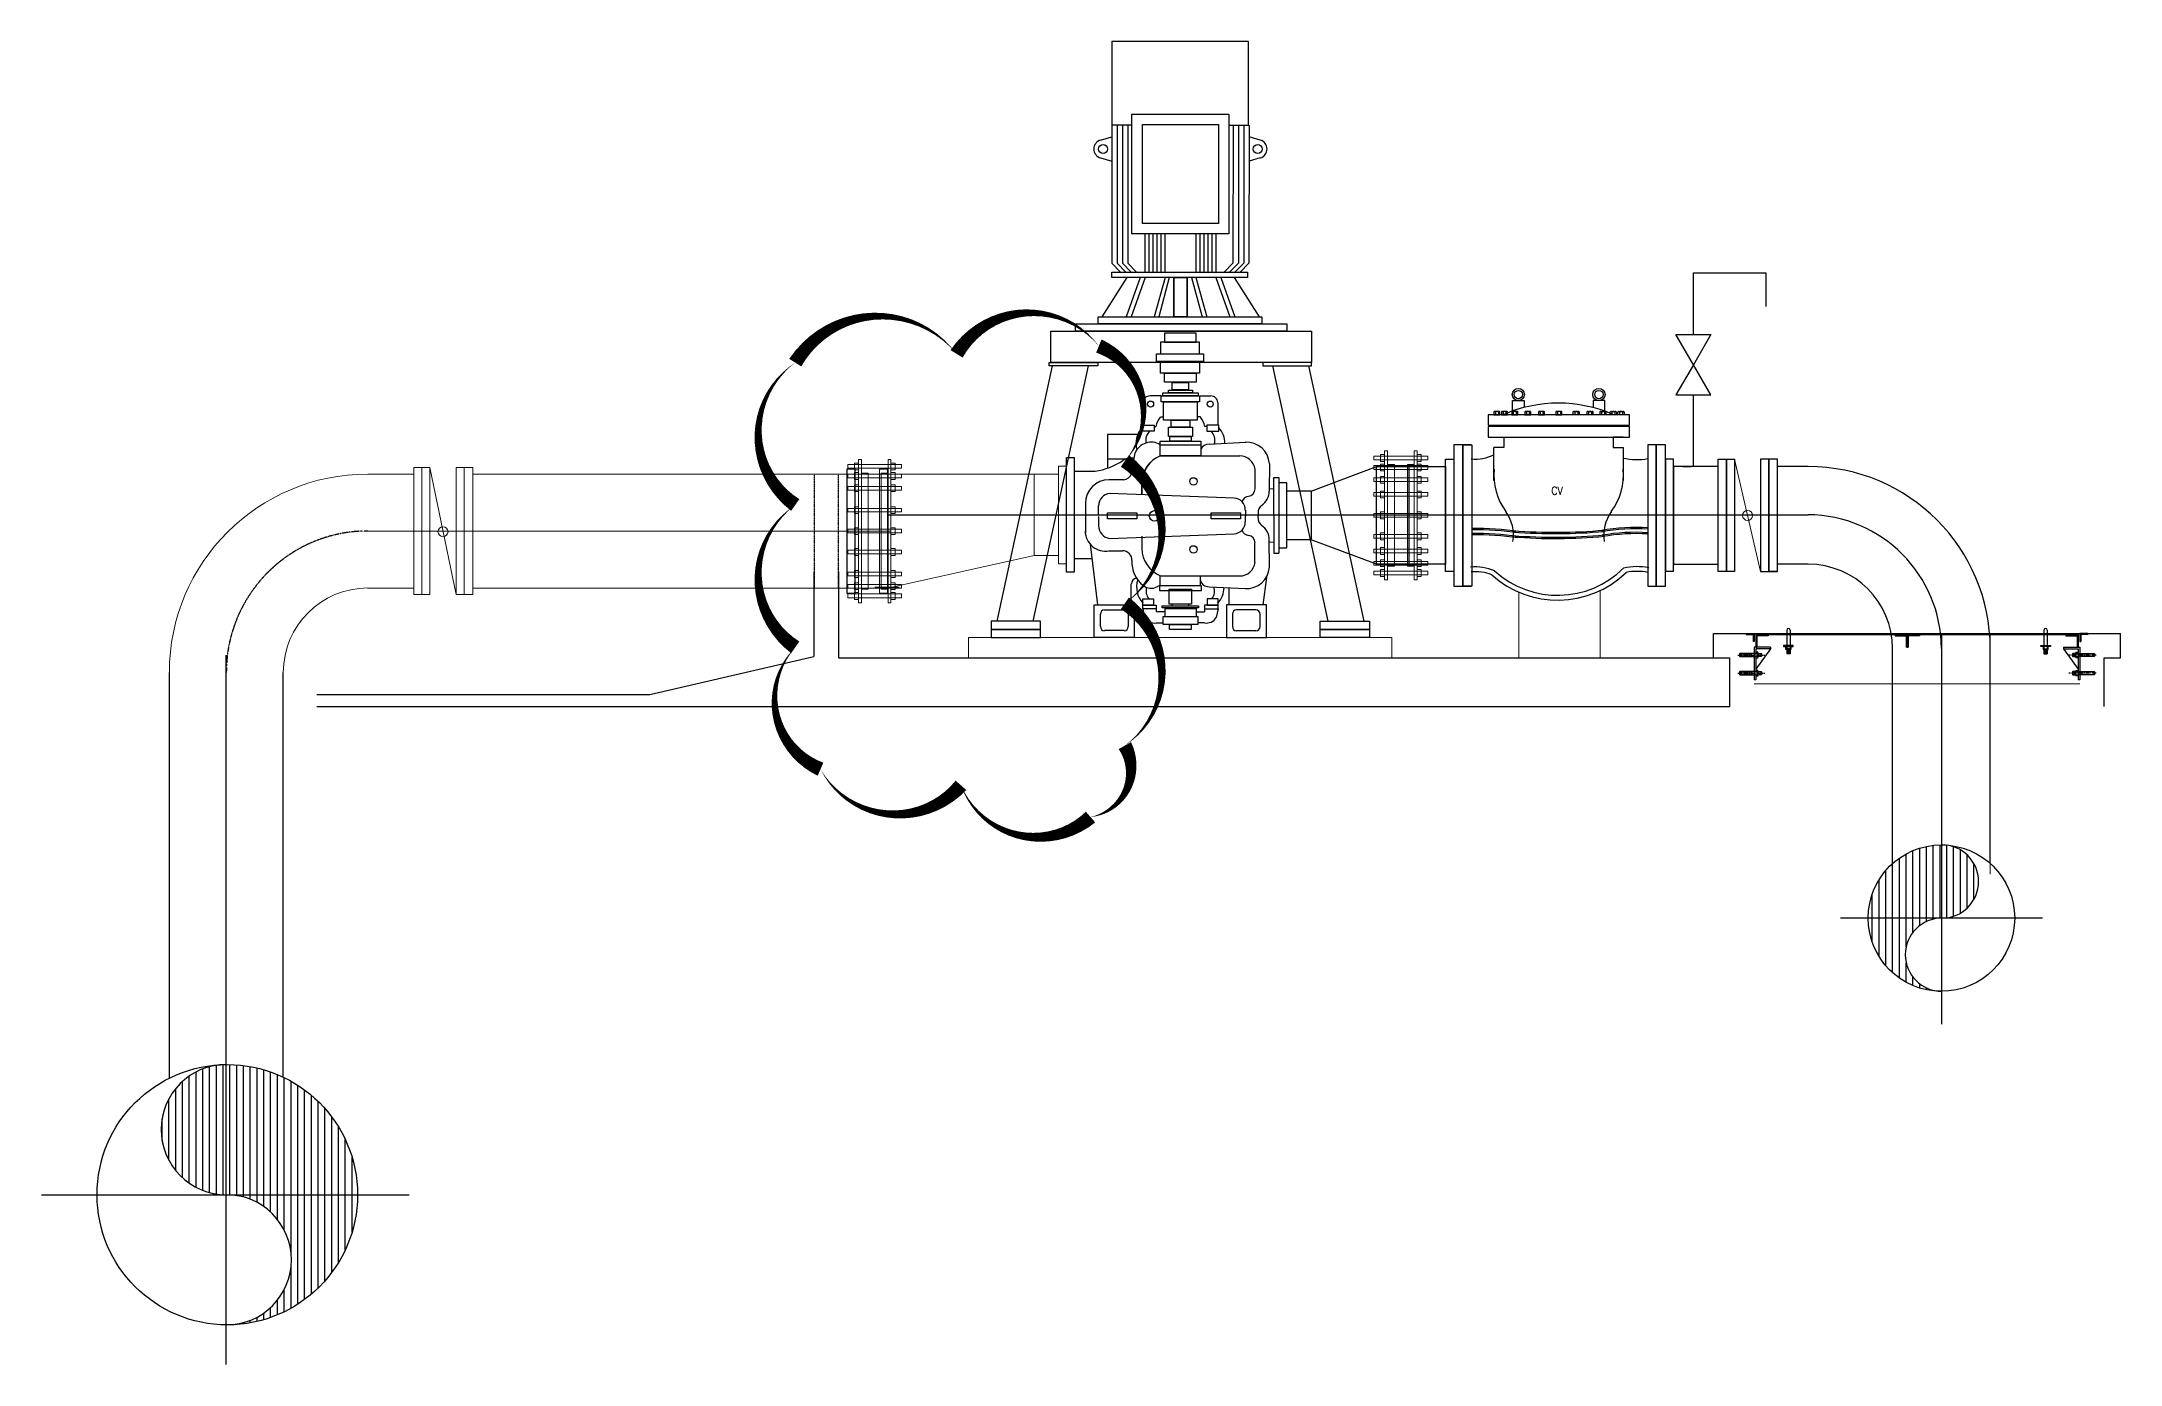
# Model space of a CAD drawing. Header units: inches. Extents: x 65545 to 131389, y 89316 to 140293.
# Drawn here: x 65545 to 78316, y 132163 to 140293 of the extents above; entities that cross this region are included whole.
import ezdxf

# ---------------------------------------------------------------- set-up
doc = ezdxf.new("R2010")
doc.units = ezdxf.units.IN
doc.header["$MEASUREMENT"] = 0
for name, pattern in [('CENTER', [2, 1.25, -0.25, 0.25, -0.25]), ('DASHED', [19.05, 12.7, -6.35]), ('HIDDEN', [0.375, 0.25, -0.125]), ('HIDDEN2', [0.1875, 0.125, -0.0625])]:
    doc.linetypes.add(name, pattern=pattern)
for name, color, linetype in [('1', 1, 'CENTER'), ('M-HVAC-DUCT-NEW', 5, 'Continuous'), ('M-X-BKGD', 8, 'Continuous')]:
    doc.layers.add(name, color=color, linetype=linetype)
doc.layers.add('DIM', color=251, linetype='Continuous', lineweight=0)
doc.layers.add('MECHANICAL', color=8, linetype='Continuous', lineweight=0)
doc.styles.add('SIMPLEX', font='simplex.shx')

# ---------------------------------------------------------------- blocks, each defined once
blk = doc.blocks.new('sucbp1')
at = {"layer": '1', "color": 8, "linetype": 'HIDDEN2', "ltscale": 5}
for p, q in [((43083, 37396), (43083, 36696)), ((43233, 36696), (43233, 37396))]:
    blk.add_line(p, q, dxfattribs=at)
at = {"layer": '1', "color": 8}
blk.add_arc((40341, 36178), 869, 90, 180, dxfattribs=at)
at = {"layer": 'DIM', "color": 8, "lineweight": 0}
for p, q in [((40723, 37438), (40883, 36657)), ((43355, 36606), (43355, 37487)), ((43355, 37487), (43373, 37487)), ((43373, 36606), (43373, 37487)), ((43537, 36606), (43537, 37487)), ((43555, 37487), (43537, 37487)), ((43555, 36606), (43555, 37487)), ((40933, 36702), (40933, 37393)), ((43289, 37396), (43234, 37396)), ((43284, 37396), (43534, 37396)), ((43373, 37403), (43415, 37403)), ((43415, 36690), (43415, 37403)), ((43495, 36690), (43495, 37403)), ((43537, 37403), (43495, 37403)), ((43534, 36696), (43284, 36696)), ((43373, 36690), (43415, 36690)), ((43373, 36690), (43415, 36690)), ((43605, 36702), (43455, 36702)), ((43537, 36690), (43495, 36690)), ((43537, 36690), (43495, 36690)), ((43355, 36606), (43373, 36606)), ((43555, 36606), (43537, 36606))]:
    blk.add_line(p, q, dxfattribs=at)
for points in [[(43620, 37433), (43290, 37433), (43290, 37456), (43620, 37456)], [(43330, 37423), (43355, 37423), (43355, 37465), (43330, 37465)], [(43580, 37423), (43555, 37423), (43555, 37465), (43580, 37465)], [(43620, 37374), (43290, 37374), (43290, 37396), (43620, 37396)], [(43620, 37299), (43290, 37299), (43290, 37321), (43620, 37321)], [(43330, 37364), (43355, 37364), (43355, 37406), (43330, 37406)], [(43330, 37289), (43355, 37289), (43355, 37331), (43330, 37331)], [(43580, 37364), (43555, 37364), (43555, 37406), (43580, 37406)], [(43580, 37289), (43555, 37289), (43555, 37331), (43580, 37331)], [(43620, 37164), (43290, 37164), (43290, 37186), (43620, 37186)], [(43330, 37154), (43355, 37154), (43355, 37196), (43330, 37196)], [(43580, 37154), (43555, 37154), (43555, 37196), (43580, 37196)], [(43620, 37035), (43290, 37035), (43290, 37058), (43620, 37058)], [(43330, 37025), (43355, 37025), (43355, 37067), (43330, 37067)], [(43580, 37025), (43555, 37025), (43555, 37067), (43580, 37067)], [(43620, 36929), (43290, 36929), (43290, 36906), (43620, 36906)], [(43330, 36939), (43355, 36939), (43355, 36896), (43330, 36896)], [(43580, 36939), (43555, 36939), (43555, 36896), (43580, 36896)], [(43620, 36794), (43290, 36794), (43290, 36771), (43620, 36771)], [(43330, 36804), (43355, 36804), (43355, 36761), (43330, 36761)], [(43580, 36804), (43555, 36804), (43555, 36761), (43580, 36761)], [(43620, 36719), (43290, 36719), (43290, 36696), (43620, 36696)], [(43620, 36660), (43290, 36660), (43290, 36637), (43620, 36637)], [(43330, 36729), (43355, 36729), (43355, 36687), (43330, 36687)], [(43330, 36669), (43355, 36669), (43355, 36627), (43330, 36627)], [(43580, 36729), (43555, 36729), (43555, 36687), (43580, 36687)], [(43580, 36669), (43555, 36669), (43555, 36627), (43580, 36627)]]:
    blk.add_lwpolyline(points, close=True, dxfattribs=at)
blk.add_circle((40803, 37043), 30.8, dxfattribs=at)
at = {"layer": 'MECHANICAL', "color": 8, "linetype": 'Continuous', "ltscale": 10}
for p, q in [((40623, 36657), (40623, 37438)), ((40623, 37438), (40673, 37438)), ((40673, 36657), (40673, 37438)), ((40673, 37438), (40723, 37438)), ((40673, 37438), (40673, 36657)), ((40723, 37438), (40723, 36657)), ((40933, 37438), (40883, 37438)), ((40883, 37438), (40883, 36657)), ((40986, 37438), (40933, 37438)), ((40933, 36657), (40933, 37438)), ((40986, 37438), (40933, 37438)), ((40933, 37438), (40933, 36657)), ((40986, 36657), (40986, 37438)), ((40986, 36657), (40986, 37438)), ((40623, 37396), (40341, 37396)), ((40623, 36702), (40623, 37393)), ((43299, 37396), (40986, 37396)), ((43284, 36696), (43284, 37396)), ((43534, 36696), (43534, 37396)), ((40623, 36696), (40341, 36696)), ((40673, 36657), (40623, 36657)), ((40723, 36657), (40673, 36657)), ((40883, 36657), (40933, 36657)), ((40986, 36657), (40933, 36657)), ((40933, 36657), (40986, 36657)), ((43299, 36696), (40986, 36696))]:
    blk.add_line(p, q, dxfattribs=at)
for radius in [1219, 519]:
    blk.add_arc((40341, 36178), radius, 90, 180, dxfattribs=at)
blk = doc.blocks.new('flat on top')
at = {"layer": 'MECHANICAL', "color": 5, "linetype": 'Continuous', "ltscale": 10}
for p, q in [((43534, 37296), (44434, 37296)), ((44434, 36796), (44434, 37296)), ((44434, 37296), (44584, 37296)), ((44434, 36796), (43534, 36596)), ((44434, 36796), (44584, 36796))]:
    blk.add_line(p, q, dxfattribs=at)
for points in [[(43484, 36566), (43534, 36566), (43534, 37328), (43484, 37328)], [(44584, 36746), (44634, 36746), (44634, 37346), (44584, 37346)]]:
    blk.add_lwpolyline(points, close=True, dxfattribs=at)

msp = doc.modelspace()

# ---------------------------------------------------------------- hatches: boundary and pattern name
at = {"layer": 'M-X-BKGD'}
h = msp.add_hatch(dxfattribs=at)
h.set_pattern_fill('ANSI31', color=8, scale=333.3333, angle=45, style=0)
h.set_pattern_definition([(90, (27207.65, 99850.716), (-41.666663, 7e-15), [])])
h.paths.add_polyline_path([(77219, 135356, -0.00354), (77225, 135356, -0.985937), (77219, 134906)])
h.paths.add_polyline_path([(77219, 135356), (77219, 134906), (76766, 134906, -0.416289)])
h.paths.add_polyline_path([(76766, 134906), (77219, 134906, 1), (77219, 134456, -0.416289)])
h = msp.add_hatch(dxfattribs=at)
h.set_pattern_fill('ANSI31', color=8, scale=333.3333, angle=45, style=0)
h.set_pattern_definition([(90, (26910.65, 99850.716), (-41.666663, 7e-15), [])])
h.paths.add_polyline_path([(66680, 134006, 0.00354), (66669, 134006, 0.985937), (66680, 133206)])
h.paths.add_polyline_path([(66680, 134006), (66680, 133206), (67486, 133206, 0.416289)])
h.paths.add_polyline_path([(67486, 133206), (66680, 133206, -1), (66680, 132406, 0.416289)])

# ---------------------------------------------------------------- linework, layer by layer
at = {"layer": 'M-HVAC-DUCT-NEW', "color": 2}
msp.add_lwpolyline([(70175, 138320, 0, 87.5, 0.520567), (70175, 137445, 0, 87.5, 0.520567), (70175, 136570, 0, 87.5, 0.520567), (70330, 135821, 0, 87.5, 0.520567), (71193, 135722, 0, 87.5, 0.520567), (71989, 135527, 0, 87.5, 0.520567), (72200, 135966, 0, 87.5, 0.520567), (72200, 136841, 0, 87.5, 0.520567), (72200, 137716, 0, 87.5, 0.520567), (72040, 138422, 0, 87.5, 0.520567), (71166, 138374, 0, 87.5, 0.520567)], format="xyseb", close=True, dxfattribs=at)
at = {"layer": 'M-X-BKGD', "color": 8}
for p, q in [((72960, 140293), (72119, 140293)), ((72119, 140293), (72119, 139779)), ((72960, 139779), (72960, 140293)), ((72243, 139779), (72119, 139779)), ((72119, 139779), (72119, 138931)), ((72152, 139779), (72152, 138931)), ((72185, 139779), (72185, 138931)), ((72217, 139779), (72217, 138931)), ((72839, 139779), (72963, 139779)), ((72865, 139779), (72864, 138931)), ((72898, 139779), (72897, 138931)), ((72930, 139778), (72930, 138931)), ((72963, 139778), (72962, 138931)), ((72051, 139688), (72119, 139707)), ((73031, 139688), (72963, 139707)), ((72051, 139578), (72119, 139559)), ((73031, 139578), (72963, 139559)), ((72322, 139111), (72322, 138877)), ((72347, 139111), (72347, 138877)), ((72372, 139111), (72372, 138877)), ((72396, 139111), (72396, 138877)), ((72421, 139111), (72421, 138877)), ((72446, 139111), (72446, 138877)), ((72636, 139111), (72636, 138877)), ((72661, 139111), (72660, 138877)), ((72685, 139111), (72685, 138877)), ((72710, 139111), (72710, 138877)), ((72735, 139111), (72735, 138877)), ((72759, 139111), (72759, 138877)), ((72211, 138844), (72058, 138602)), ((72119, 138931), (72173, 138877)), ((72152, 138931), (72206, 138877)), ((72185, 138931), (72238, 138877)), ((72294, 138844), (72208, 138602)), ((72217, 138931), (72271, 138877)), ((72325, 138844), (72239, 138602)), ((72447, 138844), (72380, 138602)), ((72472, 138844), (72408, 138602)), ((72610, 138844), (72674, 138602)), ((72636, 138844), (72703, 138602)), ((72758, 138844), (72844, 138602)), ((72789, 138844), (72875, 138602)), ((72864, 138931), (72810, 138877)), ((72897, 138931), (72843, 138877)), ((72872, 138844), (73024, 138602)), ((72930, 138931), (72876, 138877)), ((72962, 138931), (72909, 138877)), ((75692, 138493), (75692, 138872)), ((75692, 138872), (76137, 138872)), ((76137, 138872), (76137, 138664)), ((71754, 138300), (71414, 136730)), ((71974, 138300), (71635, 136730)), ((73107, 138300), (73447, 136730)), ((73327, 138300), (73667, 136730)), ((72312, 138075), (72312, 137936)), ((72422, 138115), (72355, 138115)), ((72438, 138080), (72644, 138080)), ((72438, 137966), (72438, 138080)), ((72644, 138080), (72644, 137966)), ((72660, 138115), (72727, 138115)), ((72770, 138075), (72770, 137936)), ((75692, 137679), (75692, 138122)), ((72304, 137936), (72379, 137936)), ((72304, 137899), (72304, 137936)), ((72379, 137936), (72379, 137899)), ((72379, 137927), (72390, 137927)), ((72418, 137986), (72438, 137986)), ((72644, 137966), (72438, 137966)), ((72467, 137924), (72615, 137924)), ((72467, 137865), (72467, 137924)), ((72484, 137966), (72598, 137966)), ((72484, 137924), (72484, 137966)), ((72598, 137924), (72484, 137924)), ((72598, 137966), (72598, 137924)), ((72615, 137924), (72615, 137865)), ((72664, 137986), (72644, 137986)), ((72703, 137927), (72691, 137927)), ((72777, 137936), (72703, 137936)), ((72703, 137936), (72703, 137899)), ((72777, 137899), (72777, 137936)), ((74476, 138017), (74476, 138000)), ((74494, 138017), (74494, 138000)), ((74523, 138017), (74523, 138000)), ((74541, 138017), (74541, 138000)), ((74586, 138017), (74586, 138000)), ((74604, 138017), (74604, 138000)), ((74666, 138017), (74666, 138000)), ((74684, 138017), (74684, 138000)), ((74750, 138017), (74750, 138000)), ((74768, 138017), (74768, 138000)), ((74857, 138017), (74857, 138000)), ((74875, 138017), (74875, 138000)), ((74964, 138017), (74964, 138000)), ((74982, 138017), (74982, 138000)), ((75048, 138017), (75048, 138000)), ((75066, 138017), (75066, 138000)), ((75128, 138017), (75128, 138000)), ((75146, 138017), (75146, 138000)), ((75191, 138017), (75191, 138000)), ((75209, 138017), (75209, 138000)), ((75238, 138017), (75238, 138000)), ((75256, 138017), (75256, 138000)), ((72278, 137878), (72093, 137878)), ((72093, 137878), (72093, 137671)), ((72379, 137899), (72304, 137899)), ((72417, 137747), (72417, 137837)), ((72417, 137837), (72666, 137837)), ((72417, 137815), (72666, 137815)), ((72615, 137865), (72467, 137865)), ((72475, 137865), (72607, 137865)), ((72475, 137837), (72475, 137865)), ((72607, 137837), (72475, 137837)), ((72607, 137865), (72607, 137837)), ((72666, 137837), (72666, 137747)), ((72703, 137899), (72777, 137899)), ((72717, 137819), (72940, 137831)), ((71842, 137736), (71889, 137736)), ((71842, 137033), (71842, 137736)), ((71889, 137736), (71889, 137033)), ((72203, 137726), (72093, 137726)), ((72240, 137641), (72263, 137766)), ((72666, 137747), (72417, 137747)), ((72417, 137747), (72666, 137747)), ((72666, 137747), (72905, 137747)), ((73088, 137699), (73087, 137530)), ((71889, 137652), (72018, 137652)), ((72192, 137600), (72103, 137600)), ((72304, 137580), (72304, 137509)), ((72304, 137509), (72304, 137580)), ((72999, 137664), (72999, 137544)), ((73087, 137544), (73115, 137546)), ((73115, 137613), (73145, 137613)), ((73115, 137381), (73115, 137613)), ((73145, 137613), (73145, 137149)), ((71957, 137454), (71957, 137274)), ((72038, 137381), (72038, 137440)), ((72106, 137517), (72871, 137488)), ((72940, 137414), (72940, 137377)), ((70742, 137384), (76397, 137384)), ((71957, 137379), (71957, 137285)), ((72038, 137375), (72038, 137316)), ((72093, 137397), (72274, 137397)), ((72093, 137359), (72093, 137397)), ((72274, 137359), (72093, 137359)), ((72274, 137397), (72274, 137359)), ((72729, 137397), (72910, 137397)), ((72729, 137359), (72729, 137397)), ((72910, 137359), (72729, 137359)), ((72910, 137397), (72910, 137359)), ((72940, 137342), (72940, 137379)), ((73018, 137395), (73018, 137378)), ((73018, 137367), (73018, 137384)), ((73115, 137381), (73115, 137149)), ((71987, 137204), (72032, 136831)), ((72102, 137164), (72186, 137164)), ((72106, 137240), (72871, 137268)), ((72304, 137253), (72304, 137177)), ((72999, 137092), (72999, 137213)), ((73088, 137063), (73087, 137232)), ((73087, 137218), (73115, 137216)), ((70290, 137034), (70290, 136514)), ((70440, 137034), (70440, 136506)), ((71889, 137033), (71842, 137033)), ((71889, 137117), (71998, 137117)), ((73115, 137149), (73145, 137149)), ((72239, 136831), (72239, 136961)), ((72670, 136948), (72412, 136948)), ((72412, 136948), (72412, 136920)), ((72412, 136920), (72670, 136920)), ((72417, 137009), (72666, 137009)), ((72417, 137009), (72663, 137009)), ((72417, 136948), (72417, 137009)), ((72472, 136927), (72609, 136927)), ((72472, 136835), (72472, 136927)), ((72609, 136927), (72609, 136835)), ((72663, 137009), (72663, 136948)), ((72666, 137009), (72905, 137009)), ((72670, 136920), (72670, 136948)), ((72717, 136943), (72940, 136931)), ((72841, 136831), (72841, 136936)), ((73069, 137000), (73048, 136831)), ((72011, 136831), (72257, 136831)), ((72011, 136631), (72011, 136831)), ((72050, 136698), (72050, 136774)), ((72075, 136800), (72195, 136800)), ((72221, 136774), (72221, 136698)), ((72257, 136831), (72257, 136631)), ((72310, 136869), (72376, 136869)), ((72310, 136830), (72310, 136869)), ((72376, 136830), (72310, 136830)), ((72310, 136830), (72392, 136830)), ((72310, 136806), (72310, 136830)), ((72392, 136806), (72310, 136806)), ((72310, 136806), (72320, 136754)), ((72376, 136869), (72376, 136830)), ((72392, 136830), (72392, 136806)), ((72392, 136806), (72392, 136788)), ((72447, 136788), (72392, 136788)), ((72428, 136826), (72653, 136826)), ((72428, 136813), (72428, 136826)), ((72653, 136813), (72428, 136813)), ((72447, 136808), (72638, 136808)), ((72447, 136760), (72447, 136808)), ((72609, 136835), (72472, 136835)), ((72491, 136826), (72491, 136835)), ((72493, 136808), (72493, 136813)), ((72590, 136835), (72590, 136826)), ((72591, 136813), (72591, 136808)), ((72638, 136808), (72638, 136760)), ((72638, 136788), (72689, 136788)), ((72653, 136826), (72653, 136813)), ((72772, 136830), (72689, 136830)), ((72689, 136830), (72689, 136806)), ((72689, 136806), (72772, 136806)), ((72689, 136806), (72689, 136788)), ((72772, 136869), (72705, 136869)), ((72705, 136869), (72705, 136830)), ((72705, 136830), (72772, 136830)), ((72772, 136806), (72761, 136754)), ((72772, 136830), (72772, 136869)), ((72772, 136806), (72772, 136830)), ((73070, 136831), (72824, 136831)), ((72824, 136831), (72824, 136631)), ((72860, 136774), (72860, 136698)), ((73005, 136800), (72886, 136800)), ((73031, 136698), (73031, 136774)), ((73070, 136631), (73070, 136831)), ((72195, 136673), (72075, 136673)), ((72393, 136721), (72435, 136721)), ((72435, 136760), (72647, 136760)), ((72435, 136710), (72435, 136760)), ((72647, 136710), (72435, 136710)), ((72474, 136710), (72607, 136710)), ((72474, 136680), (72474, 136710)), ((72607, 136680), (72474, 136680)), ((72607, 136710), (72607, 136680)), ((72647, 136760), (72647, 136710)), ((72689, 136721), (72647, 136721)), ((72886, 136673), (73005, 136673)), ((75816, 136656), (78316, 136656)), ((75816, 136506), (75816, 136656)), ((76016, 136656), (76066, 136656)), ((76016, 136656), (76016, 136650)), ((76016, 136650), (76060, 136650)), ((76060, 136650), (76060, 136606)), ((76066, 136656), (76066, 136606)), ((76151, 136646), (76076, 136646)), ((76076, 136646), (76076, 136571)), ((76151, 136646), (76151, 136640)), ((76266, 136676), (76266, 136576)), ((76286, 136676), (76286, 136576)), ((76931, 136646), (77006, 136646)), ((76931, 136646), (76931, 136640)), ((77006, 136646), (77006, 136571)), ((77081, 136646), (77006, 136646)), ((77006, 136646), (77006, 136571)), ((77081, 136646), (77081, 136640)), ((77216, 136656), (77216, 134255)), ((77846, 136676), (77846, 136576)), ((77866, 136676), (77866, 136576)), ((77981, 136646), (78056, 136646)), ((77981, 136646), (77981, 136640)), ((78056, 136646), (78056, 136656)), ((78056, 136646), (78056, 136571)), ((78116, 136656), (78066, 136656)), ((78066, 136656), (78066, 136606)), ((78116, 136650), (78072, 136650)), ((78072, 136650), (78072, 136606)), ((78116, 136656), (78116, 136650)), ((78316, 136506), (78316, 136656)), ((66680, 132163), (66680, 136522)), ((72257, 136631), (72011, 136631)), ((72824, 136631), (73070, 136631)), ((75978, 136533), (75976, 136531)), ((75976, 136531), (75976, 136515)), ((76076, 136533), (75978, 136533)), ((75978, 136513), (75978, 136533)), ((76066, 136606), (76060, 136606)), ((76166, 136571), (76066, 136571)), ((76066, 136571), (76066, 136371)), ((76076, 136571), (76082, 136571)), ((76166, 136561), (76076, 136561)), ((76076, 136561), (76076, 136371)), ((76166, 136561), (76076, 136436)), ((76089, 136532), (76076, 136532)), ((76151, 136640), (76082, 136640)), ((76082, 136640), (76082, 136571)), ((76090, 136510), (76090, 136536)), ((76090, 136533), (76108, 136533)), ((76090, 136533), (76090, 136513)), ((76108, 136533), (76110, 136531)), ((76108, 136513), (76108, 136533)), ((76110, 136531), (76110, 136515)), ((76166, 136571), (76166, 136561)), ((76291, 136561), (76261, 136561)), ((76265, 136553), (76285, 136553)), ((76265, 136549), (76285, 136549)), ((76265, 136545), (76285, 136545)), ((76265, 136541), (76285, 136541)), ((76265, 136537), (76285, 136537)), ((76266, 136576), (76266, 136556)), ((76266, 136556), (76266, 136531)), ((76266, 136533), (76286, 136533)), ((76286, 136531), (76266, 136531)), ((76267, 136555), (76284, 136555)), ((76267, 136551), (76284, 136551)), ((76267, 136547), (76284, 136547)), ((76267, 136543), (76284, 136543)), ((76267, 136539), (76284, 136539)), ((76267, 136535), (76284, 136535)), ((76286, 136576), (76286, 136556)), ((76286, 136556), (76286, 136531)), ((76931, 136640), (77000, 136640)), ((77000, 136640), (77000, 136571)), ((77006, 136571), (77000, 136571)), ((77006, 136571), (77012, 136571)), ((77081, 136640), (77012, 136640)), ((77012, 136640), (77012, 136571)), ((77841, 136561), (77871, 136561)), ((77846, 136576), (77846, 136556)), ((77846, 136556), (77846, 136531)), ((77866, 136553), (77846, 136553)), ((77866, 136549), (77846, 136549)), ((77866, 136545), (77846, 136545)), ((77866, 136541), (77846, 136541)), ((77866, 136537), (77846, 136537)), ((77866, 136533), (77846, 136533)), ((77846, 136531), (77866, 136531)), ((77864, 136555), (77847, 136555)), ((77864, 136551), (77847, 136551)), ((77864, 136547), (77847, 136547)), ((77864, 136543), (77847, 136543)), ((77864, 136539), (77847, 136539)), ((77864, 136535), (77847, 136535)), ((77866, 136576), (77866, 136556)), ((77866, 136556), (77866, 136531)), ((77966, 136571), (78066, 136571)), ((77966, 136571), (77966, 136561)), ((77966, 136561), (78056, 136561)), ((77966, 136561), (78056, 136436)), ((77981, 136640), (78050, 136640)), ((78023, 136533), (78021, 136531)), ((78021, 136531), (78021, 136515)), ((78041, 136533), (78023, 136533)), ((78023, 136513), (78023, 136533)), ((78041, 136510), (78041, 136536)), ((78041, 136533), (78041, 136513)), ((78042, 136532), (78056, 136532)), ((78050, 136640), (78050, 136571)), ((78056, 136571), (78050, 136571)), ((78056, 136561), (78056, 136371)), ((78056, 136533), (78154, 136533)), ((78066, 136606), (78072, 136606)), ((78066, 136571), (78066, 136371)), ((78079, 136533), (78079, 136513)), ((78154, 136533), (78156, 136531)), ((78154, 136513), (78154, 136533)), ((78156, 136531), (78156, 136515)), ((70440, 136506), (75916, 136506)), ((70440, 136506), (70966, 136506)), ((75816, 136506), (75916, 136506)), ((75916, 136206), (75916, 136506)), ((75978, 136513), (75976, 136515)), ((75978, 136421), (75976, 136419)), ((75976, 136419), (75976, 136403)), ((75978, 136401), (75976, 136403)), ((75978, 136513), (76076, 136513)), ((76076, 136421), (75978, 136421)), ((75978, 136401), (75978, 136421)), ((75978, 136401), (76076, 136401)), ((76052, 136421), (76052, 136401)), ((76089, 136514), (76076, 136514)), ((76089, 136420), (76076, 136420)), ((76089, 136402), (76076, 136402)), ((76108, 136513), (76090, 136513)), ((76090, 136398), (76090, 136424)), ((76090, 136421), (76108, 136421)), ((76090, 136421), (76090, 136401)), ((76108, 136401), (76090, 136401)), ((76108, 136513), (76110, 136515)), ((76108, 136421), (76110, 136419)), ((76108, 136401), (76108, 136421)), ((76108, 136401), (76110, 136403)), ((76110, 136419), (76110, 136403)), ((78023, 136513), (78021, 136515)), ((78023, 136421), (78021, 136419)), ((78021, 136419), (78021, 136403)), ((78023, 136401), (78021, 136403)), ((78023, 136513), (78041, 136513)), ((78041, 136421), (78023, 136421)), ((78023, 136401), (78023, 136421)), ((78023, 136401), (78041, 136401)), ((78041, 136398), (78041, 136424)), ((78041, 136421), (78041, 136401)), ((78042, 136514), (78056, 136514)), ((78042, 136420), (78056, 136420)), ((78042, 136402), (78056, 136402)), ((78154, 136513), (78056, 136513)), ((78056, 136421), (78154, 136421)), ((78154, 136401), (78056, 136401)), ((78079, 136421), (78079, 136401)), ((78154, 136513), (78156, 136515)), ((78154, 136421), (78156, 136419)), ((78154, 136401), (78154, 136421)), ((78154, 136401), (78156, 136403)), ((78156, 136419), (78156, 136403)), ((78216, 136506), (78316, 136506)), ((78216, 136206), (78216, 136506)), ((67237, 136281), (69281, 136281)), ((78066, 136371), (78056, 136371)), ((67237, 136206), (70266, 136206)), ((70266, 136206), (75916, 136206)), ((74178, 136206), (75916, 136206)), ((77836, 134906), (76595, 134906)), ((65545, 133206), (67803, 133206))]:
    msp.add_line(p, q, dxfattribs=at)
at = {"layer": 'M-X-BKGD', "color": 8, "linetype": 'Continuous', "ltscale": 10}
for p, q in [((74220, 137799), (74220, 136961)), ((74220, 137799), (74220, 136961)), ((73345, 137531), (73745, 137681)), ((73745, 137681), (73945, 137681)), ((73945, 137681), (74170, 137681)), ((74170, 137036), (74170, 137726)), ((74170, 137726), (74220, 137726)), ((74170, 137681), (74170, 137081)), ((75570, 137726), (75520, 137726)), ((75520, 137726), (75520, 137036)), ((75520, 137036), (75520, 137726)), ((75570, 137036), (75570, 137726)), ((75845, 137681), (75570, 137681)), ((75570, 137681), (75570, 137081)), ((75628, 137681), (75678, 137681)), ((75845, 137036), (75845, 137726)), ((75845, 137726), (75895, 137726)), ((75845, 137081), (75845, 137681)), ((75895, 137036), (75895, 137726)), ((75895, 137726), (75945, 137726)), ((75895, 137726), (75895, 137036)), ((75945, 137726), (75945, 137036)), ((76155, 137726), (76105, 137726)), ((76105, 137726), (76105, 137036)), ((76208, 137726), (76155, 137726)), ((76155, 137036), (76155, 137726)), ((76208, 137726), (76155, 137726)), ((76155, 137726), (76155, 137036)), ((76208, 137036), (76208, 137726)), ((76208, 137036), (76208, 137726)), ((76397, 137681), (76208, 137681)), ((73345, 137531), (73195, 137531)), ((73345, 137531), (73345, 137231)), ((73345, 137231), (73195, 137231)), ((73745, 137081), (73345, 137231)), ((74170, 137081), (73945, 137081)), ((74220, 137036), (74170, 137036)), ((75570, 137036), (75520, 137036)), ((75570, 137081), (75845, 137081)), ((75895, 137036), (75845, 137036)), ((75945, 137036), (75895, 137036)), ((76105, 137036), (76155, 137036)), ((76208, 137036), (76155, 137036)), ((76155, 137036), (76208, 137036)), ((76397, 137081), (76208, 137081)), ((77516, 135241), (77516, 136656)), ((76916, 135241), (76916, 136562)), ((66330, 133923), (66330, 136416)), ((67030, 133928), (67030, 136416))]:
    msp.add_line(p, q, dxfattribs=at)
at = {"layer": 'M-X-BKGD', "color": 8, "lineweight": 0}
for p, q in [((71842, 137684), (71842, 137084)), ((73745, 137681), (73745, 137081)), ((73795, 136985), (73795, 137777)), ((73795, 137777), (73813, 137777)), ((73813, 136985), (73813, 137777)), ((73813, 137693), (73856, 137693)), ((73856, 137069), (73856, 137693)), ((73935, 137069), (73935, 137693)), ((73977, 137693), (73935, 137693)), ((73945, 137081), (73945, 137681)), ((73977, 136985), (73977, 137777)), ((73995, 137777), (73977, 137777)), ((73995, 136985), (73995, 137777)), ((74033, 137681), (74083, 137681)), ((75945, 137726), (76105, 137036)), ((76155, 137081), (76155, 137681)), ((73145, 137581), (73145, 137181)), ((73145, 137581), (73145, 137181)), ((73813, 137069), (73856, 137069)), ((73813, 137069), (73856, 137069)), ((73977, 137069), (73935, 137069)), ((73977, 137069), (73935, 137069)), ((73795, 136985), (73813, 136985)), ((73995, 136985), (73977, 136985)), ((74619, 136909), (74619, 136506)), ((75119, 136919), (75119, 136506)), ((76076, 136646), (76076, 136656)), ((76151, 136646), (77981, 136646)), ((72824, 136631), (72257, 136631)), ((76052, 136533), (76052, 136513)), ((76066, 136371), (76076, 136371))]:
    msp.add_line(p, q, dxfattribs=at)
at = {"layer": 'M-X-BKGD', "color": 8, "lineweight": 0, "ltscale": 10}
for p, q in [((70692, 137634), (70542, 137634)), ((67549, 137284), (70763, 137284)), ((70692, 136934), (70542, 136934)), ((77516, 136656), (77516, 135177)), ((76066, 136346), (78066, 136346))]:
    msp.add_line(p, q, dxfattribs=at)
at = {"layer": 'M-X-BKGD', "color": 8, "linetype": 'CENTER', "ltscale": 20}
for p, q in [((75965, 136523), (76132, 136523)), ((78166, 136523), (77999, 136523)), ((75965, 136411), (76132, 136411)), ((78166, 136411), (77999, 136411))]:
    msp.add_line(p, q, dxfattribs=at)
at = {"layer": 'M-X-BKGD', "color": 8, "linetype": 'HIDDEN'}
for p, q in [((75978, 136531), (76052, 136531)), ((76108, 136531), (76090, 136531)), ((78023, 136531), (78041, 136531)), ((78154, 136531), (78079, 136531)), ((76052, 136515), (75978, 136515)), ((75978, 136419), (76052, 136419)), ((76052, 136403), (75978, 136403)), ((76090, 136515), (76108, 136515)), ((76108, 136419), (76090, 136419)), ((76090, 136403), (76108, 136403)), ((78041, 136515), (78023, 136515)), ((78023, 136419), (78041, 136419)), ((78041, 136403), (78023, 136403)), ((78079, 136515), (78154, 136515)), ((78154, 136419), (78079, 136419)), ((78079, 136403), (78154, 136403))]:
    msp.add_line(p, q, dxfattribs=at)
at = {"layer": 'M-X-BKGD', "color": 8, "linetype": 'DASHED', "ltscale": 200}
msp.add_line((69281, 136281), (70290, 136514), dxfattribs=at)
at = {"layer": 'M-X-BKGD', "color": 8}
for points in [[(72243, 139848), (72839, 139848), (72839, 139111), (72243, 139111)], [(72308, 139783), (72774, 139783), (72774, 139175), (72308, 139175)], [(72120, 138877), (72953, 138877), (72953, 138844), (72120, 138844)], [(72500, 138844), (72583, 138844), (72583, 138602), (72500, 138602)], [(72583, 138844), (72500, 138844), (72500, 138602), (72583, 138602)], [(72036, 138602), (73042, 138602), (73042, 138558), (72036, 138558)], [(71745, 138513), (73347, 138513), (73347, 138321), (71745, 138321)], [(71896, 138558), (73194, 138558), (73194, 138513), (71896, 138513)], [(72418, 138374), (72659, 138374), (72659, 138446), (72418, 138446)], [(72444, 138446), (72637, 138446), (72637, 138502), (72444, 138502)], [(75692, 138307), (75584, 138493), (75799, 138493)], [(71734, 138321), (72033, 138321), (72033, 138300), (71734, 138300)], [(72395, 138374), (72682, 138374), (72682, 138326), (72395, 138326)], [(72418, 138326), (72659, 138326), (72659, 138255), (72418, 138255)], [(73347, 138321), (73048, 138321), (73048, 138300), (73347, 138300)], [(75692, 138307), (75584, 138122), (75799, 138122)], [(72444, 138255), (72637, 138255), (72637, 138199), (72444, 138199)], [(72491, 138198), (72590, 138198), (72590, 138152), (72491, 138152)], [(72422, 138115), (72658, 138115), (72658, 138080), (72422, 138080)], [(72432, 138134), (72650, 138134), (72650, 138116), (72432, 138116)], [(72468, 138151), (72615, 138151), (72615, 138135), (72468, 138135)], [(74432, 137936), (75300, 137936), (75300, 138000), (74432, 138000)], [(74432, 137862), (75300, 137862), (75300, 137927), (74432, 137927)], [(74276, 137815), (74220, 137815), (74220, 136946), (74276, 136946)], [(74276, 137815), (74332, 137815), (74332, 136946), (74276, 136946)], [(75413, 136946), (75464, 136946), (75464, 137814), (75413, 137814)], [(75520, 137814), (75464, 137814), (75464, 136946), (75520, 136946)], [(71681, 136730), (71379, 136730), (71379, 136680), (71681, 136680)], [(71681, 136680), (71379, 136680), (71379, 136631), (71681, 136631)], [(73400, 136730), (73702, 136730), (73702, 136680), (73400, 136680)], [(73400, 136680), (73702, 136680), (73702, 136631), (73400, 136631)], [(76246, 136581), (76246, 136576), (76306, 136576), (76306, 136581)], [(76291, 136556), (76261, 136556), (76261, 136576), (76291, 136576)], [(77886, 136581), (77886, 136576), (77826, 136576), (77826, 136581)], [(77841, 136556), (77871, 136556), (77871, 136576), (77841, 136576)]]:
    msp.add_lwpolyline(points, close=True, dxfattribs=at)
for points in [[(74591, 138026), (74581, 138026), (74581, 138087), (74652, 138087), (74652, 138044)], [(75137, 138026), (75148, 138026), (75148, 138087), (75076, 138087), (75076, 138044)], [(74466, 138017), (74466, 138000), (74503, 138000), (74503, 138017)], [(74499, 138020), (74471, 138020)], [(74513, 138017), (74513, 138000), (74550, 138000), (74550, 138017)], [(74545, 138020), (74518, 138020)], [(74577, 138017), (74577, 138000), (74613, 138000), (74613, 138017)], [(74609, 138020), (74581, 138020)], [(74657, 138017), (74657, 138000), (74693, 138000), (74693, 138017)], [(74689, 138020), (74661, 138020)], [(74741, 138017), (74741, 138000), (74778, 138000), (74778, 138017)], [(74773, 138020), (74746, 138020)], [(74848, 138017), (74848, 138000), (74884, 138000), (74884, 138017)], [(74880, 138020), (74852, 138020)], [(74991, 138017), (74991, 138000), (74954, 138000), (74954, 138017)], [(74959, 138020), (74986, 138020)], [(75075, 138017), (75075, 138000), (75039, 138000), (75039, 138017)], [(75043, 138020), (75071, 138020)], [(75155, 138017), (75155, 138000), (75119, 138000), (75119, 138017)], [(75123, 138020), (75151, 138020)], [(75219, 138017), (75219, 138000), (75182, 138000), (75182, 138017)], [(75187, 138020), (75214, 138020)], [(75266, 138017), (75266, 138000), (75229, 138000), (75229, 138017)], [(75233, 138020), (75261, 138020)], [(74327, 137814), (74276, 137814), (74276, 136946), (74327, 136946)], [(74467, 137862), (75261, 137862)], [(74467, 137862), (74528, 137862), (74528, 137798), (74467, 137798)], [(74467, 137595), (74467, 137798)], [(75261, 137862), (75200, 137862), (75200, 137798), (75261, 137798)], [(75261, 137798), (75261, 137595)], [(76089, 136540), (76076, 136540), (76076, 136506), (76089, 136506)], [(78042, 136540), (78056, 136540), (78056, 136506), (78042, 136506)], [(76089, 136428), (76076, 136428), (76076, 136394), (76089, 136394)], [(78042, 136428), (78056, 136428), (78056, 136394), (78042, 136394)]]:
    msp.add_lwpolyline(points, dxfattribs=at)
at = {"layer": 'M-X-BKGD', "color": 8, "linetype": 'Continuous', "ltscale": 10}
for points in [[(70492, 136904), (70542, 136904), (70542, 137666), (70492, 137666)], [(73945, 137081), (73745, 137081), (73745, 137681), (73945, 137681)], [(73195, 137581), (73145, 137581), (73145, 137181), (73195, 137181)]]:
    msp.add_lwpolyline(points, close=True, dxfattribs=at)
at = {"layer": 'M-X-BKGD', "color": 8, "lineweight": 0}
for points in [[(74060, 137723), (73730, 137723), (73730, 137746), (74060, 137746)], [(74060, 137664), (73730, 137664), (73730, 137687), (74060, 137687)], [(73770, 137713), (73795, 137713), (73795, 137756), (73770, 137756)], [(73770, 137654), (73795, 137654), (73795, 137696), (73770, 137696)], [(74020, 137713), (73995, 137713), (73995, 137756), (74020, 137756)], [(74020, 137654), (73995, 137654), (73995, 137696), (74020, 137696)], [(74060, 137589), (73730, 137589), (73730, 137612), (74060, 137612)], [(73770, 137579), (73795, 137579), (73795, 137621), (73770, 137621)], [(74020, 137579), (73995, 137579), (73995, 137621), (74020, 137621)], [(74060, 137499), (73730, 137499), (73730, 137521), (74060, 137521)], [(73770, 137489), (73795, 137489), (73795, 137531), (73770, 137531)], [(74020, 137489), (73995, 137489), (73995, 137531), (74020, 137531)], [(74060, 137370), (73730, 137370), (73730, 137392), (74060, 137392)], [(73770, 137360), (73795, 137360), (73795, 137402), (73770, 137402)], [(74020, 137360), (73995, 137360), (73995, 137402), (74020, 137402)], [(74060, 137264), (73730, 137264), (73730, 137241), (74060, 137241)], [(74060, 137173), (73730, 137173), (73730, 137150), (74060, 137150)], [(73770, 137273), (73795, 137273), (73795, 137231), (73770, 137231)], [(73770, 137183), (73795, 137183), (73795, 137141), (73770, 137141)], [(74020, 137273), (73995, 137273), (73995, 137231), (74020, 137231)], [(74020, 137183), (73995, 137183), (73995, 137141), (74020, 137141)], [(74060, 137098), (73730, 137098), (73730, 137076), (74060, 137076)], [(74060, 137039), (73730, 137039), (73730, 137016), (74060, 137016)], [(73770, 137108), (73795, 137108), (73795, 137066), (73770, 137066)], [(73770, 137049), (73795, 137049), (73795, 137006), (73770, 137006)], [(74020, 137108), (73995, 137108), (73995, 137066), (74020, 137066)], [(74020, 137049), (73995, 137049), (73995, 137006), (74020, 137006)], [(73840, 136506), (71240, 136506), (71240, 136631), (73840, 136631)]]:
    msp.add_lwpolyline(points, close=True, dxfattribs=at)
at = {"layer": 'M-X-BKGD', "color": 8}
for centre, radius in [((72066, 139633), 27.3), ((73016, 139633), 27.3), ((72358, 138065), 18.6), ((72724, 138065), 18.6), ((74617, 138124), 37.4), ((74617, 138124), 25.7), ((75112, 138124), 37.4), ((75112, 138124), 25.7), ((72621, 137590), 22.8), ((72382, 137378), 32.2), ((72621, 137172), 22.8)]:
    msp.add_circle(centre, radius, dxfattribs=at)
at = {"layer": 'M-X-BKGD', "color": 8, "lineweight": 0}
msp.add_circle((76025, 137381), 30.8, dxfattribs=at)
at = {"layer": 'M-X-BKGD', "color": 8, "linetype": 'Continuous', "ltscale": 10}
for centre, radius in [((77216, 134906), 450), ((66686, 133206), 800)]:
    msp.add_circle(centre, radius, dxfattribs=at)
at = {"layer": 'M-X-BKGD', "color": 8, "lineweight": 0, "ltscale": 10}
msp.add_circle((77216, 134906), 450, dxfattribs=at)
at = {"layer": 'M-X-BKGD', "color": 8}
for centre, radius, start, end in [((72066, 139633), 57, 105.8678, 254.1322), ((73016, 139633), 57, 285.8678, 74.1322), ((72353, 138074), 41.1, 87.8701, 178.7187), ((72729, 138074), 41.1, 1.2813, 92.1299), ((74863, 137232), 839, 66.2817, 113.7183), ((72507, 137909), 118, 139.3957, 171.1803), ((72574, 137909), 118, 8.8197, 40.6043), ((74471, 138014), 5.4, 30.9909, 149.8128), ((74485, 138003), 17, 58.1285, 122.285), ((74498, 138014), 5.4, 30.1872, 149.0091), ((74518, 138014), 5.4, 30.9909, 149.8128), ((74532, 138003), 17, 58.1285, 122.285), ((74545, 138014), 5.4, 30.1872, 149.0091), ((74581, 138014), 5.4, 30.9909, 149.8128), ((74595, 138003), 17, 58.1285, 122.285), ((74609, 138014), 5.4, 30.1872, 149.0091), ((74661, 138014), 5.4, 30.9909, 149.8128), ((74675, 138003), 17, 58.1285, 122.285), ((74689, 138014), 5.4, 30.1872, 149.0091), ((74746, 138014), 5.4, 30.9909, 149.8128), ((74759, 138003), 17, 58.1285, 122.285), ((74773, 138014), 5.4, 30.1872, 149.0091), ((74852, 138014), 5.4, 30.9909, 149.8128), ((74866, 138003), 17, 58.1285, 122.285), ((74880, 138014), 5.4, 30.1872, 149.0091), ((74959, 138014), 5.4, 30.9909, 149.8128), ((74973, 138003), 17, 57.715, 121.8715), ((74986, 138014), 5.4, 30.1872, 149.0091), ((75043, 138014), 5.4, 30.9909, 149.8128), ((75057, 138003), 17, 57.715, 121.8715), ((75071, 138014), 5.4, 30.1872, 149.0091), ((75123, 138014), 5.4, 30.9909, 149.8128), ((75137, 138003), 17, 57.715, 121.8715), ((75151, 138014), 5.4, 30.1872, 149.0091), ((75187, 138014), 5.4, 30.9909, 149.8128), ((75200, 138003), 17, 57.715, 121.8715), ((75214, 138014), 5.4, 30.1872, 149.0091), ((75234, 138014), 5.4, 30.9909, 149.8128), ((75247, 138003), 17, 57.715, 121.8715), ((75261, 138014), 5.4, 30.1872, 149.0091), ((72361, 137725), 106, 57.7763, 157.5686), ((72408, 137825), 140, 137.6023, 196.5276), ((72401, 137843), 73.4, 130.4631, 193.1609), ((72717, 137763), 56.4, 89.9895, 153.3721), ((72680, 137843), 73.4, 342.3315, 49.5369), ((72674, 137825), 140, 359.5876, 42.3977), ((72947, 137690), 141, 3.7308, 92.9355), ((71950, 138078), 431, 278.9977, 303.5267), ((72242, 137637), 97.5, 81.3848, 123.5267), ((72482, 137582), 177, 111.3057, 180.5826), ((72485, 137580), 180, 111.8883, 180), ((72905, 137652), 95, 7.3201, 90), ((74360, 137940), 213, 261.2236, 300.2967), ((74847, 137630), 381, 174.6648, 216.3101), ((74881, 137630), 381, 323.6899, 5.3352), ((75344, 138084), 360, 256.677, 281.0149), ((72103, 137454), 146, 90, 180), ((72189, 137652), 52.4, 272.7941, 347.5506), ((72954, 137544), 45.9, 277.3301, 0), ((72115, 137440), 77, 96.583, 180), ((72868, 137416), 71.7, 358.5215, 87.8411), ((72966, 137448), 50.5, 97.3301, 156.9202), ((73068, 137401), 50, 123.6525, 186.5861), ((72981, 137531), 106, 303.6525, 359.6188), ((72080, 137285), 124, 180, 280.0704), ((72115, 137316), 77, 180, 263.417), ((72868, 137340), 71.7, 272.1589, 1.4785), ((72966, 137308), 50.5, 203.0798, 262.6699), ((73068, 137361), 50, 173.4139, 236.3475), ((72981, 137231), 106, 0.3812, 56.3475), ((74345, 135279), 2022, 82.1919, 90.3758), ((74345, 135279), 2014, 82.1971, 90.3755), ((74342, 137259), 245, 350.948, 36.3101), ((74842, 140606), 3337, 265.611, 275.1724), ((74842, 140606), 3329, 265.611, 275.1724), ((75340, 136098), 1209, 86.5093, 100.1005), ((75340, 136098), 1201, 86.507, 100.1072), ((75386, 137259), 245, 143.6899, 189.052), ((76391, 136560), 825, 0.1697, 89.5902), ((72186, 137106), 57.6, 357.0684, 90), ((72485, 137177), 180, 180, 248.1117), ((72954, 137213), 45.9, 0, 82.6699), ((74345, 135278), 1992, 82.2117, 90.3748), ((74345, 135278), 1984, 82.2171, 90.3746), ((74842, 140606), 3367, 265.611, 275.1724), ((74842, 140606), 3359, 265.611, 275.1724), ((75340, 136097), 1180, 86.5004, 100.1265), ((75340, 136097), 1172, 86.4979, 100.1336), ((72428, 137094), 185, 177.0684, 231.2562), ((72905, 137104), 95, 270, 352.6799), ((72947, 137072), 141, 267.0645, 356.2692), ((74351, 136764), 301, 66.4906, 95.2431), ((74351, 136755), 280, 68.5985, 94.951), ((74858, 137465), 605, 227.999, 314.0389), ((74858, 137465), 575, 227.7014, 314.9609), ((74858, 137465), 605, 311.7534, 314.0389), ((75345, 136686), 380, 78.999, 102.1885), ((75346, 136695), 342, 78.6975, 101.3025), ((72274, 136960), 34.5, 92.7036, 179.142), ((72419, 136940), 147, 162.3897, 221.8387), ((72361, 137010), 77.1, 231.2562, 297.9259), ((72404, 136916), 73.9, 162.701, 219.6021), ((72131, 137443), 567, 297.9259, 300.2856), ((72717, 136999), 56.4, 198.9543, 270.0105), ((72677, 136916), 73.9, 320.3979, 19.9455), ((72662, 136940), 147, 318.1613, 358.9883), ((74858, 137465), 605, 227.999, 229.7717), ((72075, 136774), 25.7, 90, 180), ((72195, 136774), 25.7, 0, 90), ((72886, 136774), 25.7, 90, 180), ((73005, 136774), 25.7, 0, 90), ((72075, 136698), 25.7, 180, 270), ((72195, 136698), 25.7, 270, 0), ((72378, 136785), 65.5, 207.8449, 282.7101), ((72703, 136785), 65.5, 257.2899, 332.1551), ((72886, 136698), 25.7, 180, 270), ((73005, 136698), 25.7, 270, 0), ((76276, 136676), 10, 0, 180), ((77856, 136676), 10, 0, 180), ((76083, 136536), 7.4, 324.1655, 35.8345), ((76063, 136523), 27.5, 341.6338, 18.3662), ((78048, 136536), 7.4, 144.1655, 215.8345), ((78068, 136523), 27.5, 161.6338, 198.3662), ((76083, 136510), 7.4, 324.1654, 35.8346), ((76083, 136424), 7.4, 324.1655, 35.8345), ((76063, 136411), 27.5, 341.6338, 18.3662), ((76083, 136398), 7.4, 324.1654, 35.8346), ((78048, 136510), 7.4, 144.1654, 215.8346), ((78048, 136424), 7.4, 144.1655, 215.8345), ((78068, 136411), 27.5, 161.6338, 198.3662), ((78048, 136398), 7.4, 144.1654, 215.8346), ((77219, 135131), 225, 270, 90), ((77219, 134681), 225, 90, 270), ((66680, 133606), 400, 90, 270), ((66680, 132806), 400, 270, 90)]:
    msp.add_arc(centre, radius, start, end, dxfattribs=at)
at = {"layer": 'M-X-BKGD', "color": 8, "linetype": 'Continuous', "ltscale": 10}
for radius in [1119, 519]:
    msp.add_arc((76397, 136562), radius, 0, 90, dxfattribs=at)

# ---------------------------------------------------------------- block references
at = {"layer": 'DIM', "lineweight": 0}
msp.add_blockref('flat on top', (27208, 100338), dxfattribs=at)
at = {"layer": 'M-X-BKGD', "color": 8, "lineweight": 0}
msp.add_blockref('sucbp1', (27208, 100238), dxfattribs=at)

# ---------------------------------------------------------------- texts
at = {"layer": 'M-X-BKGD', "color": 8, "style": 'SIMPLEX', "width": 0.85}
msp.add_text('CV', height=49.2, dxfattribs=at).set_placement((74820, 137508))

doc.saveas('drawing.dxf')
